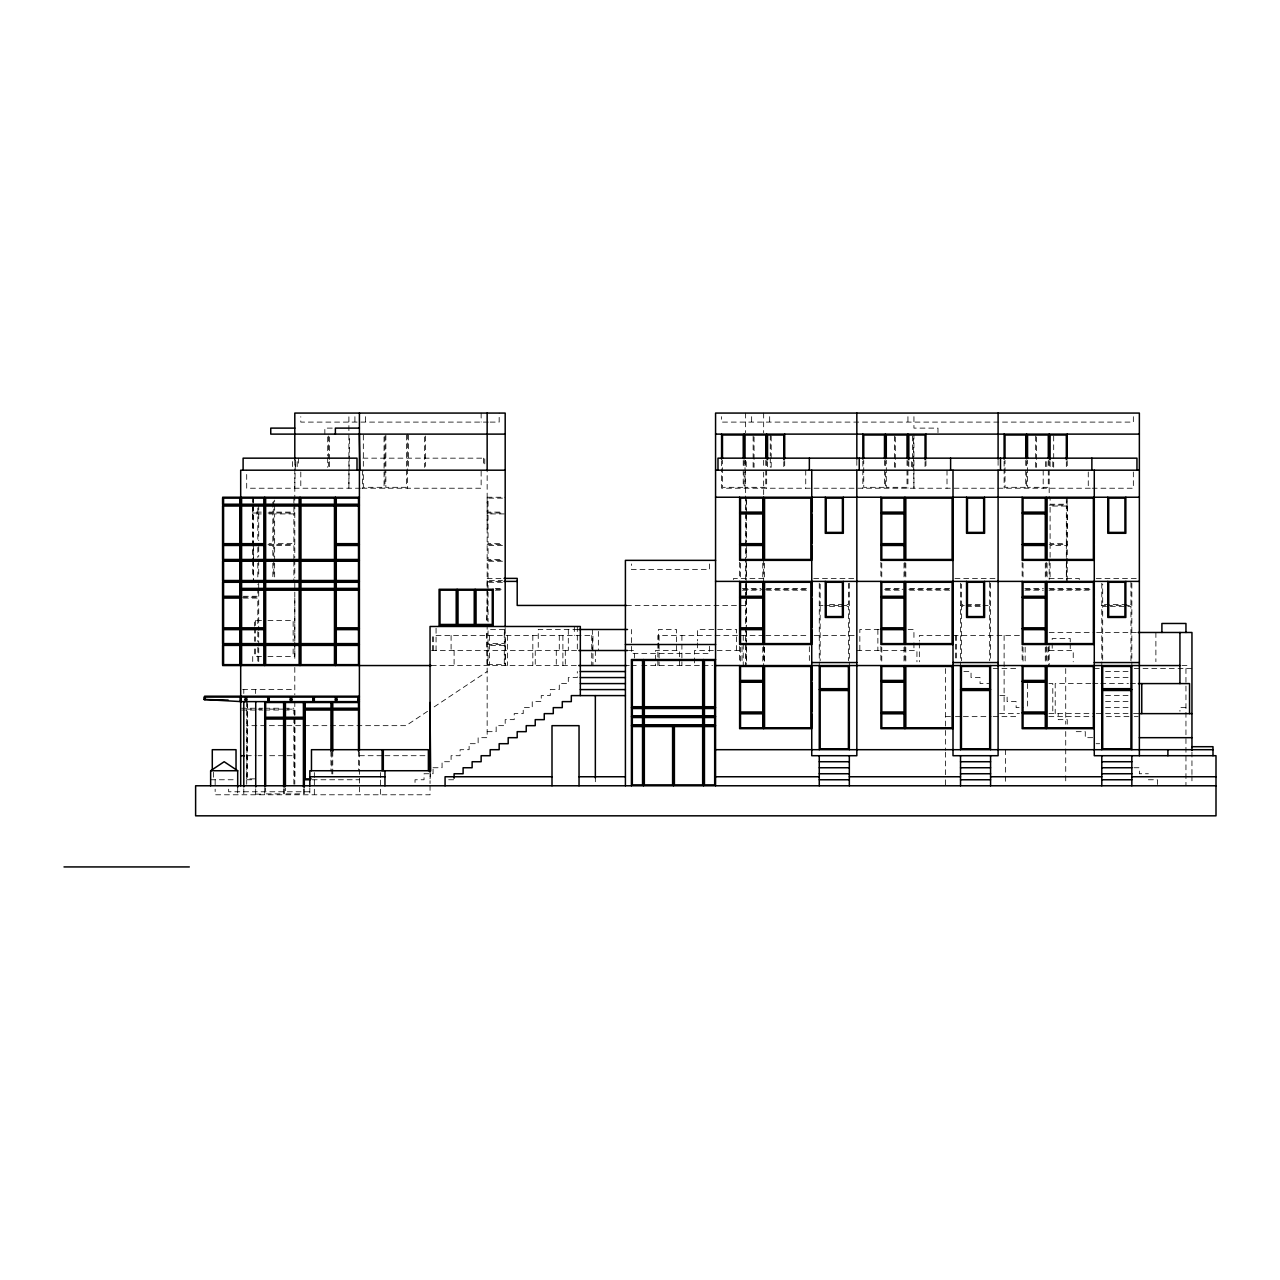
<?xml version="1.0" encoding="UTF-8"?>
<svg xmlns="http://www.w3.org/2000/svg" width="1280" height="1280" viewBox="0 0 1280 1280"><rect width="100%" height="100%" fill="white"/><g stroke="black" fill="none" stroke-linecap="round" stroke-linejoin="round"><path stroke-width="0.75" stroke-dasharray="5 3.75" d="M427.536 711.312L406 725.664L246.672 725.664M434.16 706.896L487.152 671.552M488.352 422.096L300.8 422.096L300.8 416.688M490.16 422.096L499.168 422.096L499.168 413.072M332.256 428.112L324.848 428.112L324.848 434.112M362.928 458.16L484.752 458.16L484.752 466.752M294.8 487.312L295.392 460.208M348.896 487.312L349.488 435.024M913.936 487.312L913.344 435.024M360.432 488.224L246.704 488.224L246.704 470.192M361.936 488.224L481.136 488.224L481.136 470.192M1090.288 488.224L721.584 488.224L721.584 468.896M1092.176 488.224L1133.344 488.224L1133.344 471.984M487.152 497.232L505.184 497.232M487.152 498.144L487.152 532.4M502.48 498.144L488.048 498.144L488.048 512.112L502.48 512.112M1067.232 504.224L1066.624 501.184M1049.184 505.12L1067.232 505.12M1067.232 506.032L1066.624 559.456M252.72 512.112L253.312 498.144M261.312 512.112L253.616 512.112L253.616 498.144M269.008 512.112L272.848 512.112L272.848 500.128M252.72 513.008L260.368 513.008M268.016 513.008L294.8 513.008M487.152 513.008L501.584 513.008M252.72 513.92L253.312 559.456M261.312 513.92L253.616 513.92L253.616 543.664M269.008 513.92L272.848 513.92L272.848 543.664L269.008 543.664M504.288 513.92L488.048 513.92L488.048 543.664L502.48 543.664M268.016 544.576L294.8 544.576M487.152 544.576L501.584 544.576M1049.184 544.576L1067.232 544.576M269.008 545.472L272.848 545.472L272.848 557.456M502.48 545.472L488.048 545.472L488.048 559.456L502.48 559.456M487.152 560.352L501.584 560.352M502.48 561.248L488.048 561.248L488.048 580.496L502.48 580.496M487.152 578.384L505.184 578.384M763.664 578.384L733.6 578.384L733.6 581.392M813.712 578.384L854.88 578.384M954.976 578.384L996.144 578.384M1049.184 578.384L1079.248 578.384L1079.248 581.392M1096.24 578.384L1137.392 578.384M487.152 581.392L505.184 581.392M487.152 582.288L487.152 604.528M502.48 582.288L488.048 582.288L488.048 588.384M495.264 588.384L502.48 588.384M742.368 588.384L760.912 588.384M766.496 588.384L808.928 588.384M885.488 588.384L902.176 588.384M909.68 588.384L950.176 588.384M1024.896 588.384L1043.424 588.384M1049.008 588.384L1091.44 588.384M496.16 589.28L501.584 589.28M743.312 589.28L763.664 589.28M765.584 589.28L807.904 589.28M884.576 589.28L903.072 589.28M908.768 589.28L951.088 589.28M1025.84 589.28L1042.48 589.28M1050.032 589.28L1090.432 589.28M495.264 590.176L502.48 590.176M742.368 590.176L760.912 590.176M766.496 590.176L808.928 590.176M885.488 590.176L902.176 590.176M909.68 590.176L950.176 590.176M1024.896 590.176L1043.424 590.176M1049.008 590.176L1091.44 590.176M243.392 596.272L257.824 596.272L257.824 584.288M242.496 597.168L258.72 597.168M243.392 598.08L257.824 598.08L257.824 627.824M294.8 598.08L294.8 655.632M829.584 604.528L848.416 604.528L848.416 582.288M980.256 604.528L961.424 604.528L961.424 584.144M626.448 605.44L745.632 605.44M819.264 605.44L823.024 605.44M824.896 605.44L839.936 605.44M841.808 605.44L849.328 605.44M960.528 605.44L964.288 605.44M966.16 605.44L981.184 605.44M983.072 605.44L990.576 605.44M1101.792 605.44L1105.552 605.44M1107.424 605.44L1122.448 605.44M1124.336 605.44L1131.84 605.44M487.152 606.336L486.544 621.888M829.584 606.336L848.416 606.336L848.416 660.752M980.256 606.336L961.424 606.336L961.424 660.752M261.504 620.464L254.368 620.464L254.368 626.16M267.936 620.464L293.136 620.464L293.136 641.344M577.888 629.488L538.24 629.488L538.24 650.512M879.168 629.488L859.84 629.488L859.84 650.512M908.144 629.488L913.936 629.488L913.936 640.96M1049.184 632.48L1094.8 632.48M1096.608 632.48L1136.432 632.48M436.064 635.488L592.944 635.488L592.944 665.552M763.808 635.488L657.872 635.488L657.872 665.552M765.792 635.488L809.344 635.488M814.16 635.488L854.432 635.488M1019.408 635.488L919.344 635.488L919.344 641.12M505.184 643.6L504.576 628.736M487.152 644.512L505.184 644.512M505.184 645.408L505.184 664.64M431.552 650.512L578.48 650.512M628.48 650.512L634.416 650.512L634.416 658.032M739.616 650.512L694.528 650.512L694.528 665.552M856.832 650.512L916.944 650.512L916.944 661.792M1049.184 650.512L1073.232 650.512L1073.232 661.792M261.504 656.528L252.72 656.528L252.72 661.936M267.936 656.528L294.8 656.528M487.152 664.64L486.544 629.664M431.296 665.552L580.32 665.552M625.408 665.552L629.328 665.552M631.28 665.552L639.952 665.552M641.888 665.552L712.576 665.552M1181.952 665.552L1187.968 665.552M993.184 668.56L1019.024 668.56M1095.312 668.56L1099.248 668.56M1134.272 668.56L1191.952 668.56M963.84 671.552L971.04 671.552L971.04 677.568L980.064 677.568L980.064 683.584L989.072 683.584M1105.552 671.552L1128.08 671.552M1105.552 677.568L1128.08 677.568M1048.912 683.584L1052.8 683.584L1052.8 713.632M1090.832 683.584L1055.2 683.584L1055.2 713.632M1092.816 683.584L1098.752 683.584M1100.736 683.584L1128.464 683.584M1130.432 683.584L1138.352 683.584M242.624 689.584L294.8 689.584M999.904 695.6L1007.12 695.6L1007.12 701.616L1016.128 701.616L1016.128 707.632L1023.344 707.632M1105.552 695.6L1128.08 695.6M1105.552 701.616L1128.08 701.616M1105.552 707.632L1128.08 707.632M1185.952 707.632L1179.936 707.632L1179.936 711.232M241.6 708.224L262.896 708.224M264.832 708.224L282.272 708.224M284.208 708.224L293.888 708.224M246.496 709.12L256.144 709.12M258.08 709.12L261.952 709.12M269.68 709.12L285.136 709.12M287.072 709.12L294.8 709.12M241.6 710.032L262.896 710.032M264.832 710.032L282.272 710.032M284.208 710.032L293.888 710.032L293.888 715.936M294.8 710.032L294.8 778.864M999.6 713.632L1019.408 713.632M1048.912 713.632L1094.352 713.632M1096.16 713.632L1101.792 713.632M1105.552 713.632L1131.536 713.632M1133.488 713.632L1139.36 713.632M945.504 716.64L953.44 716.64M955.44 716.64L961.392 716.64M963.376 716.64L991.2 716.64M993.184 716.64L1019.008 716.64M1048.816 716.64L1094.496 716.64M1106.432 716.64L1132.256 716.64M1134.24 716.64L1138.208 716.64M487.152 731.664L496.16 731.664L496.16 725.664L505.184 725.664L505.184 719.648L514.208 719.648L514.208 713.632L523.216 713.632L523.216 707.632L532.24 707.632L532.24 701.616L541.248 701.616L541.248 695.6L550.272 695.6L550.272 689.584L559.28 689.584L559.28 683.584L568.304 683.584L568.304 677.568L577.312 677.568L577.312 671.552M1076.24 731.664L1085.264 731.664L1085.264 737.68L1094.272 737.68M1096.08 743.696L1099.68 743.696M246.336 755.712L256.144 755.712M258.08 755.712L261.952 755.712M269.68 755.712L285.136 755.712M287.072 755.712L294.8 755.712M359.408 755.712L382.96 755.712M384.912 755.712L430.048 755.712M433.056 767.744L442.064 767.744L442.064 761.728L451.088 761.728L451.088 755.712L460.096 755.712L460.096 749.696L469.12 749.696L469.12 743.696L478.128 743.696L478.128 737.68L487.152 737.68L487.152 470.192M1133.952 767.744L1139.36 767.744L1139.36 773.744L1148.368 773.744M246.704 778.864L247.312 710.032M254.816 778.864L247.6 778.864L247.6 710.032M430.048 778.864L430.64 772.96M210.64 779.76L236.032 779.76M246.704 779.76L255.728 779.76M312.176 779.76L359.408 779.76M448.672 779.76L454.096 779.76M1148.368 779.76L1157.392 779.76L1157.392 785.776M309.824 791.776L228.672 791.776L228.672 788.768M255.728 794.128L264.736 794.128M1191.952 752L1191.952 774.496M1191.952 775.84L1191.952 783.888M1185.952 668.56L1185.952 785.776M1155.888 632.48L1155.888 661.664M1133.344 416.688L1133.344 422.096L721.584 422.096L721.584 416.688M1131.84 583.248L1131.84 665.552M1130.944 582.288L1130.944 604.528L1102.688 604.528L1102.688 584.144M1130.944 660.752L1130.944 606.336L1102.688 606.336L1102.688 660.752M1101.792 583.248L1101.792 665.552M1088.256 471.984L1088.256 488.224M1070.224 641.936L1070.224 638.496L1052.192 638.496L1052.192 650.512M1070.224 643.648L1070.224 650.512M1067.232 460.688L1067.232 466.384M1067.232 497.232L1067.232 581.392M1067.232 724.16L1067.232 719.648L1058.208 719.648L1058.208 713.632M1066.624 561.248L1066.624 580.496M1066.32 461.664L1066.32 467.376M1066.32 498.144L1066.32 504.224L1050.096 504.224L1050.096 498.144M1066.32 557.456L1066.32 545.472L1050.096 545.472L1050.096 559.456M1066.32 563.184L1066.32 578.56M1065.728 668.56L1065.728 724.176M1065.728 731.472L1065.728 774.128M1065.728 775.84L1065.728 783.824M1053.696 436.016L1053.696 470.192M1052.8 461.664L1052.8 467.376M1050.096 461.664L1050.096 467.376M1050.096 563.184L1050.096 580.496M1049.184 460.688L1049.184 466.384M1049.184 470.192L1049.184 497.232M1049.184 560.352L1049.184 579.472M1049.184 645.824L1049.184 665.552M1048.592 646.848L1048.592 664.64M1048.288 460.416L1048.288 466.272M1048.288 470.192L1048.288 487.312L1027.552 487.312L1027.552 460.208M1047.088 563.184L1047.088 578.56M1047.088 647.328L1047.088 662.72M1046.784 461.6L1046.784 470.192M1046.192 562.272L1046.192 579.472M1046.192 646.416L1046.192 661.728M1045.584 461.6L1045.584 470.192M1045.28 563.184L1045.28 578.56M1045.28 647.328L1045.28 664.64M1043.184 470.192L1043.184 488.224M1036.56 436.928L1036.56 467.376M1035.664 436.016L1035.664 470.192M1027.552 683.584L1027.552 708M1026.656 460.688L1026.656 466.384M1026.656 471.984L1026.656 488.224M1025.744 460.416L1025.744 466.272M1025.744 470.192L1025.744 487.312L1005.008 487.312L1005.008 460.208M1025.152 647.184L1025.152 662.848M1023.04 563.184L1023.04 580.496M1023.04 647.328L1023.04 662.72M1022.144 562.272L1022.144 579.472M1022.144 645.984L1022.144 661.728M1005.616 749.696L1005.616 774.384M1005.616 776.272L1005.616 783.872M1004.112 461.168L1004.112 466.96M1004.112 468.896L1004.112 488.224M1004.112 635.488L1004.112 713.632M998.096 460.336L998.096 466.96M990.576 583.248L990.576 661.664M989.68 582.288L989.68 604.528M989.68 606.336L989.68 660.752M960.528 583.248L960.528 665.552M956.624 635.488L956.624 659.904M955.424 635.488L955.424 659.904M947.008 470.192L947.008 488.224M945.504 668.56L945.504 728.496M945.504 730.464L945.504 750.224M945.504 752.192L945.504 777.872M945.504 779.84L945.504 785.776M937.984 432.624L937.984 428.112L913.936 428.112L913.936 413.072M925.968 460.688L925.968 466.384M925.056 461.664L925.056 467.376M919.344 643.008L919.344 661.792M913.936 434.112L913.936 488.224M913.936 642.864L913.936 650.512M912.432 436.016L912.432 470.192M911.536 461.664L911.536 467.376M908.832 461.664L908.832 467.376M907.936 416.688L907.936 422.096M907.936 460.688L907.936 466.384M907.936 470.192L907.936 488.224M907.024 460.416L907.024 466.272M907.024 470.192L907.024 487.312L886.288 487.312L886.288 460.208M905.824 563.184L905.824 578.56M905.824 647.328L905.824 662.72M904.928 562.272L904.928 579.472M904.928 646.416L904.928 661.728M904.016 563.184L904.016 578.56M904.016 647.328L904.016 664.64M895.312 436.928L895.312 467.376M894.4 436.016L894.4 470.192M885.392 460.688L885.392 466.384M885.392 471.984L885.392 488.224M884.48 460.416L884.48 466.272M884.48 470.192L884.48 487.312L863.744 487.312L863.744 460.208M881.776 563.184L881.776 580.496M881.776 647.328L881.776 662.72M880.88 562.272L880.88 579.472M880.88 646.416L880.88 661.792M877.872 629.488L877.872 650.512M862.848 461.168L862.848 488.224M856.832 460.336L856.832 466.96M849.328 583.248L849.328 665.552M820.16 584.144L820.16 604.528M820.16 606.336L820.16 660.752M819.264 583.248L819.264 665.552M809.344 646.768L809.344 661.792M805.744 470.192L805.744 488.224M784.704 460.688L784.704 466.384M783.792 461.664L783.792 467.376M771.184 436.016L771.184 470.192M770.272 435.024L770.272 455.952M770.272 457.856L770.272 467.376M769.68 416.688L769.68 422.096M767.568 461.664L767.568 467.376M766.672 460.688L766.672 466.384M766.672 470.192L766.672 488.224M765.76 460.416L765.76 466.272M765.76 470.192L765.76 487.312L745.024 487.312L745.024 460.208M764.56 563.184L764.56 578.56M764.56 647.328L764.56 662.72M764.256 647.152L764.256 662.704M763.664 413.072L763.664 432.768M763.664 460.336L763.664 466.24M763.664 472.112L763.664 497.232M763.664 560.352L763.664 581.392M763.664 645.984L763.664 665.552M762.768 563.184L762.768 578.56M762.768 647.328L762.768 664.64M754.048 436.928L754.048 467.376M753.136 436.016L753.136 470.192M751.648 416.688L751.648 422.096M746.528 500.128L746.528 510.112M746.528 513.92L746.528 541.68M746.528 547.472L746.528 557.456M746.528 563.184L746.528 578.56M746.528 583.808L746.528 588.384M746.528 590.176L746.528 597.776M746.528 599.664L746.528 625.968M746.528 631.632L746.528 641.616M746.528 647.328L746.528 662.72M746.224 461.664L746.224 467.376M746.224 498.144L746.224 559.456M746.224 561.248L746.224 580.496M746.224 582.288L746.224 588.384M746.224 590.176L746.224 627.824M746.224 629.632L746.224 643.6M746.224 645.408L746.224 664.64M745.632 413.072L745.632 432.768M745.632 460.336L745.632 467.376M745.632 470.192L745.632 495.296M745.632 496L745.632 665.552M744.128 460.688L744.128 466.384M744.128 471.984L744.128 488.224M743.232 460.416L743.232 466.272M743.232 470.192L743.232 487.312L722.48 487.312L722.48 460.208M743.232 635.488L743.232 665.552M742.016 646.768L742.016 661.792M740.512 563.184L740.512 580.496M740.512 647.328L740.512 662.72M739.616 562.272L739.616 579.472M739.616 646.416L739.616 661.792M736.608 650.512L736.608 629.488L697.536 629.488L697.536 640.96M721.584 460.688L721.584 466.96M709.568 563.952L709.568 569.376L631.424 569.376L631.424 563.952M709.568 646.304L709.568 653.52L631.424 653.52L631.424 629.488M697.536 642.864L697.536 650.512M681.904 635.488L681.904 665.552M679.504 665.552L679.504 650.512L655.456 650.512L655.456 665.552M676.496 650.512L676.496 629.488L658.464 629.488L658.464 650.512M659.072 635.488L659.072 665.552M598.352 631.392L598.352 650.512M595.344 650.512L595.344 661.792M595.344 776.752L595.344 783.968M592.352 629.488L592.352 650.512M591.744 635.488L591.744 665.552M577.312 626.48L577.312 650.512M574.32 626.48L574.32 635.488M568.304 629.488L568.304 650.512M565.296 650.512L565.296 665.552M562.896 635.488L562.896 665.552M559.28 635.488L559.28 650.512M556.272 650.512L556.272 665.552M535.232 650.512L535.232 665.552M532.832 635.488L532.832 665.552M507.584 635.488L507.584 665.552M505.184 628.368L505.184 665.552M489.552 635.488L489.552 665.552M488.048 592.16L488.048 621.888M483.552 458.16L483.552 466.752M481.136 413.072L481.136 422.096M454.096 650.512L454.096 665.552M451.088 635.488L451.088 650.512M436.064 628.272L436.064 650.512M433.648 650.512L433.648 635.488L432.448 635.488L432.448 650.512M433.056 769.232L433.056 773.744L424.032 773.744L424.032 779.76L415.024 779.76L415.024 785.776M430.048 771.904L430.048 783.52M430.048 785.392L430.048 794.784L215.152 794.784L215.152 789.152M425.536 436.016L425.536 466.384M424.64 436.928L424.64 467.376M408.4 435.024L408.4 467.376M407.504 434.112L407.504 466.96M407.504 468.896L407.504 488.224M406.608 435.024L406.608 487.312L385.856 487.312L385.856 470.192M385.856 435.024L385.856 466.272M384.96 436.016L384.96 466.384M384.96 470.192L384.96 488.224M384.064 436.96L384.064 487.312L363.328 487.312L363.328 470.192M380.448 772.592L380.448 778.144M380.448 779.984L380.448 787.392M380.448 789.232L380.448 794.784M365.424 416.688L365.424 422.096M363.328 435.024L363.328 466.272M362.416 470.192L362.416 488.224M359.408 751.856L359.408 794.784M358.512 751.328L358.512 770.992M354.912 416.688L354.912 422.096M348.896 416.832L348.896 432.624M348.896 435.024L348.896 488.224M332.768 751.328L332.768 767.056M332.768 769.024L332.768 774.928M331.856 752.288L331.856 773.872M330.96 751.328L330.96 770.992M329.504 436.928L329.504 459.76M329.504 461.664L329.504 467.376M328.608 436.016L328.608 466.384M327.712 436.928L327.712 455.952M327.712 457.856L327.712 467.376M314.336 772.592L314.336 778.144M314.336 779.984L314.336 787.392M314.336 789.232L314.336 794.784M309.824 787.952L309.824 794.784M304.32 788.768L304.32 794.784M303.408 788.768L303.408 793.888L285.424 793.888L285.424 787.984M300.8 471.984L300.8 488.224M298.4 458.16L298.4 466.752M297.2 461.6L297.2 466.752M295.696 461.664L295.696 467.376M294.8 460.208L294.8 557.568M294.8 559.552L294.8 577.568M294.8 583.344L294.8 661.936M294.8 667.392L294.8 694.752M294.8 701.616L294.8 784.272M293.888 498.144L293.888 512.112L274.656 512.112L274.656 500.128M293.888 559.456L293.888 545.472L274.656 545.472L274.656 559.456M293.888 561.248L293.888 580.496M293.888 717.904L293.888 784.864M293.136 648.944L293.136 656.528M292.384 461.6L292.384 466.752M284.528 788.768L284.528 794.784M283.616 788.768L283.616 793.888L265.648 793.888L265.648 787.984M274.656 563.184L274.656 580.496M273.76 501.184L273.76 507.104M273.76 509.072L273.76 556.4M273.76 560.352L273.76 577.568M272.848 563.184L272.848 576.64M264.736 788.224L264.736 794.784M258.72 505.072L258.72 540.624M258.72 546.544L258.72 556.4M258.72 560.352L258.72 577.568M258.72 583.344L258.72 589.28M258.72 591.184L258.72 630.32M258.72 632.272L258.72 645.984M258.72 647.936L258.72 661.728M257.824 508.016L257.824 541.696M257.824 547.472L257.824 557.456M257.824 563.184L257.824 580.496M257.824 631.632L257.824 641.616M257.824 647.328L257.824 664.64M255.632 689.584L255.632 693.52M255.728 788.736L255.632 794.784M255.568 620.464L255.568 626.16M255.568 628.064L255.568 641.344M255.568 648.944L255.568 656.528M254.368 628.064L254.368 641.344M254.368 648.944L254.368 656.528M253.616 545.472L253.616 559.456M253.616 561.248L253.616 580.496M253.312 561.248L253.312 580.496M252.72 497.232L252.72 559.456M252.72 560.352L252.72 577.568M247.6 704.416L247.6 708.224M247.312 702.512L247.312 708.224M246.704 701.616L246.704 784.272M243.792 689.584L243.792 693.52M243.792 788.832L243.792 794.784M237.696 787.952L237.696 794.784M215.152 779.76L215.152 787.28M213.488 772.24L213.488 779.76M1066.32 506.032L1050.096 506.032L1050.096 543.664L1066.32 543.664L1066.32 506.032M293.888 513.92L274.656 513.92L274.656 543.664L293.888 543.664L293.888 513.92M504.288 629.632L488.048 629.632L488.048 643.6L504.288 643.6L504.288 629.632M504.288 645.408L488.048 645.408L488.048 664.64L504.288 664.64L504.288 645.408"/><path stroke-width="1.5" d="M210.64 785.776L210.64 770.736L224.16 761.728L237.696 770.736L237.696 787.28M294.8 428.112L270.752 428.112L270.752 434.112L505.184 434.112M359.408 428.112L335.376 428.112L335.376 434.112M715.568 434.112L1139.36 434.112M359.408 435.024L360.016 470.192M505.184 470.192L240.688 470.192L240.688 785.776M715.568 470.192L1139.36 470.192M359.408 497.232L222.656 497.232L222.656 665.552L431.296 665.552M715.568 497.232L1139.36 497.232M222.656 498.144L222.656 504.224M240.688 498.144L240.688 504.224M811.744 498.144L811.744 512.112M953.008 498.144L953.008 512.112M1094.272 498.144L1094.272 512.112M222.656 505.12L359.408 505.12M222.656 506.032L222.656 559.456M240.688 506.032L240.688 543.664M739.616 513.008L763.664 513.008M880.88 513.008L904.928 513.008M1022.144 513.008L1046.192 513.008M811.744 513.92L811.744 543.664M953.008 513.92L953.008 543.664M1094.272 513.92L1094.272 543.664M222.656 544.576L264.736 544.576M335.376 544.576L359.408 544.576M739.616 544.576L763.664 544.576M880.88 544.576L904.928 544.576M1022.144 544.576L1046.192 544.576M240.688 545.472L240.688 559.456M811.744 545.472L811.744 559.456M953.008 545.472L953.008 559.456M1094.272 545.472L1094.272 559.456M222.656 560.352L359.408 560.352M715.568 560.352L625.408 560.352L625.408 785.776M811.744 560.352L739.616 560.352L739.616 497.232M953.008 560.352L880.88 560.352L880.88 497.232M1094.272 560.352L1022.144 560.352L1022.144 497.232M222.656 561.248L222.656 580.496M240.688 561.248L240.688 580.496M504.064 578.384L517.2 578.384L517.2 605.44L626.448 605.44M222.656 581.392L359.408 581.392M504.064 581.392L517.2 581.392M715.568 581.392L1139.36 581.392M222.656 582.288L222.656 643.6M240.688 582.288L240.688 588.384M811.744 582.288L811.744 596.272M953.008 582.288L953.008 596.272M1094.272 582.288L1094.272 596.272M240.688 589.28L359.408 589.28M240.688 590.176L240.688 627.824M222.656 597.168L240.688 597.168M739.616 597.168L763.664 597.168M880.88 597.168L904.928 597.168M1022.144 597.168L1046.192 597.168M811.744 598.08L811.744 627.824M953.008 598.08L953.008 627.824M1094.272 598.08L1094.272 627.824M222.656 628.736L264.736 628.736M335.376 628.736L359.408 628.736M739.616 628.736L763.664 628.736M880.88 628.736L904.928 628.736M1022.144 628.736L1046.192 628.736M240.688 629.632L240.688 643.6M578.816 629.488L627.536 629.488M811.744 629.632L811.744 643.6M953.008 629.632L953.008 643.6M1094.272 629.632L1094.272 643.6M1138.112 632.48L1191.952 632.48L1191.952 750.304M222.656 644.512L359.408 644.512M625.408 644.512L715.568 644.512M811.744 644.512L739.616 644.512L739.616 581.392M953.008 644.512L880.88 644.512L880.88 581.392M1094.272 644.512L1022.144 644.512L1022.144 581.392M222.656 645.408L222.656 664.64M240.688 645.408L240.688 664.64M578.88 650.512L627.456 650.512M715.568 659.536L631.424 659.536L631.424 785.776M811.744 662.544L856.832 662.544M953.008 662.544L998.096 662.544M1094.272 662.544L1139.36 662.544M578.704 665.552L626.496 665.552M715.568 665.552L1180 665.552M811.744 666.448L811.744 680.432M953.008 666.448L953.008 680.432M1094.272 666.448L1094.272 680.432M580.32 671.552L625.408 671.552M580.32 677.568L625.408 677.568M739.616 681.328L763.664 681.328M880.88 681.328L904.928 681.328M1022.144 681.328L1046.192 681.328M811.744 682.224L811.744 711.984M953.008 682.224L953.008 711.984M1094.272 682.224L1094.272 711.984M580.32 683.584L625.408 683.584M1138.352 683.584L1189.552 683.584L1189.552 713.632M580.32 689.584L625.408 689.584M819.264 689.584L849.328 689.584M960.528 689.584L990.576 689.584M1101.792 689.584L1131.84 689.584M625.408 695.6L571.312 695.6L571.312 701.616L562.288 701.616L562.288 707.632L553.28 707.632L553.28 713.632L544.256 713.632L544.256 719.648L535.232 719.648L535.232 725.664L526.224 725.664L526.224 731.664L517.2 731.664L517.2 737.68L508.192 737.68L508.192 743.696L499.168 743.696L499.168 749.696L490.16 749.696L490.16 755.712L481.136 755.712L481.136 761.728L472.128 761.728L472.128 767.744L463.104 767.744L463.104 773.744L454.096 773.744L454.096 778.256M359.408 696.208L204.624 696.208L204.624 699.504L228.144 700.064M359.408 697.104L204.096 697.104L204.096 699.504L241.232 701.616L241.232 697.104M204.096 699.504L205.152 699.504L205.152 697.104M245.2 699.504L246.704 699.504M267.744 699.504L269.248 699.504M290.288 699.504L291.792 699.504M312.832 699.504L314.336 699.504M335.376 699.504L336.88 699.504M357.904 699.504L359.408 699.504M359.408 701.616L240.16 701.616L240.16 697.104M430.048 702.512L430.048 708.224M631.424 707.632L715.568 707.632M304.32 709.12L359.408 709.12M430.048 710.032L430.64 770.992M739.616 712.88L763.664 712.88M880.88 712.88L904.928 712.88M1022.144 712.88L1046.192 712.88M1139.36 713.632L1191.952 713.632M811.744 713.792L811.744 727.76M953.008 713.792L953.008 727.76M1094.272 713.792L1094.272 727.76M631.424 716.64L715.568 716.64M264.736 718.144L304.32 718.144M631.424 725.664L715.568 725.664M811.744 728.672L739.616 728.672L739.616 665.552M953.008 728.672L880.88 728.672L880.88 665.552M1094.272 728.672L1022.144 728.672L1022.144 665.552M1139.36 737.68L1191.952 737.68M1191.952 746.704L1212.992 746.704L1212.992 755.712M715.568 749.696L1212.992 749.696M240.688 755.712L244.448 755.712M819.264 761.728L849.328 761.728M960.528 761.728L990.576 761.728M1101.792 761.728L1131.84 761.728M819.264 767.744L849.328 767.744M960.528 767.744L990.576 767.744M1101.792 767.744L1131.84 767.744M210.64 770.736L237.696 770.736M430.048 770.736L309.824 770.736L309.824 786.048M819.264 773.744L849.328 773.744M960.528 773.744L990.576 773.744M1101.792 773.744L1131.84 773.744M309.824 776.752L384.96 776.752M552 776.752L445.072 776.752L445.072 785.776M579.04 776.752L625.408 776.752M715.568 776.752L819.264 776.752M849.328 776.752L960.528 776.752M990.576 776.752L1101.792 776.752M1131.84 776.752L1216 776.752M311.152 778.864L305.216 778.864L305.216 710.032L330.96 710.032L330.96 751.328M304.32 779.76L310.224 779.76M819.264 779.76L849.328 779.76M960.528 779.76L990.576 779.76M1101.792 779.76L1131.84 779.76M1216 785.776L195.616 785.776L195.616 815.824L1216 815.824L1216 755.712L1094.272 755.712L1094.272 470.192M64 866.928L189.328 866.928M1185.952 632.48L1185.952 623.472L1161.904 623.472L1161.904 632.48M1179.936 632.48L1179.936 683.584M1167.904 749.696L1167.904 755.712M1141.76 683.584L1141.76 713.632M1139.36 755.712L1139.36 413.072L715.568 413.072L715.568 785.776M1136.96 470.192L1136.96 458.16L717.984 458.16L717.984 470.192M1131.84 665.552L1131.84 749.696M1131.84 755.712L1131.84 785.776M1125.84 497.232L1125.84 533.296L1107.792 533.296L1107.792 497.232M1125.84 581.392L1125.84 617.456L1107.792 617.456L1107.792 581.392M1101.792 665.552L1101.792 749.696M1101.792 755.712L1101.792 785.776M1091.872 458.16L1091.872 470.192M1067.232 434.112L1067.232 458.8M1066.32 459.76L1066.32 435.024L1050.096 435.024L1050.096 459.76M1049.184 434.112L1049.184 458.8M1048.288 458.464L1048.288 435.024L1027.552 435.024L1027.552 458.256M1046.192 497.232L1046.192 560.352M1046.192 581.392L1046.192 644.512M1046.192 665.552L1046.192 728.672M1026.656 434.112L1026.656 458.8M1025.744 458.464L1025.744 435.024L1005.008 435.024L1005.008 458.256M1004.112 434.112L1004.112 459.232M1000.496 458.16L1000.496 470.192M998.096 413.072L998.096 459.232M998.096 470.192L998.096 755.712L953.008 755.712L953.008 470.192M990.576 665.552L990.576 749.696M990.576 755.712L990.576 785.776M984.576 497.232L984.576 533.296L966.544 533.296L966.544 497.232M984.576 581.392L984.576 617.456L966.544 617.456L966.544 581.392M960.528 665.552L960.528 749.696M960.528 755.712L960.528 785.776M950.608 458.16L950.608 470.192M925.968 434.112L925.968 458.8M925.056 459.76L925.056 435.024L908.832 435.024L908.832 459.76M907.936 434.112L907.936 458.8M907.024 458.464L907.024 435.024L886.288 435.024L886.288 458.256M904.928 497.232L904.928 560.352M904.928 581.392L904.928 644.512M904.928 665.552L904.928 728.672M885.392 434.112L885.392 458.8M884.48 458.464L884.48 435.024L863.744 435.024L863.744 458.256M862.848 434.112L862.848 459.232M859.232 458.16L859.232 470.192M856.832 413.072L856.832 459.232M856.832 470.192L856.832 755.712L811.744 755.712L811.744 470.192M849.328 665.552L849.328 749.696M849.328 755.712L849.328 785.776M843.312 497.232L843.312 533.296L825.28 533.296L825.28 497.232M843.312 581.392L843.312 617.456L825.28 617.456L825.28 581.392M819.264 665.552L819.264 749.696M819.264 755.712L819.264 785.776M809.344 458.16L809.344 470.192M784.704 434.112L784.704 458.8M783.792 459.76L783.792 435.024L767.568 435.024L767.568 459.76M766.672 434.112L766.672 458.8M765.76 458.464L765.76 435.024L745.024 435.024L745.024 458.256M763.664 497.232L763.664 560.352M763.664 581.392L763.664 644.512M763.664 665.552L763.664 728.672M744.128 434.112L744.128 458.8M743.232 458.464L743.232 435.024L722.48 435.024L722.48 458.256M721.584 434.112L721.584 459.232M703.552 659.536L703.552 785.776M673.488 725.664L673.488 785.776M643.44 659.536L643.44 785.776M595.344 695.6L595.344 777.936M580.32 695.6L580.32 626.48L430.048 626.48L430.048 771.904M579.04 785.776L579.04 725.664L552 725.664L552 785.776M505.184 626.8L505.184 413.072L294.8 413.072L294.8 459.76M487.152 413.072L487.152 470.192M475.152 589.28L475.152 625.344M457.12 589.28L457.12 625.344M428.384 770.736L428.384 749.696L311.472 749.696L311.472 770.736M384.96 770.736L384.96 785.776M383.312 749.696L383.312 770.736M382.112 749.696L382.112 770.736M359.408 413.072L359.408 750.336M358.512 751.328L358.512 710.032L332.768 710.032L332.768 751.328M357.904 697.104L357.904 701.616M357.008 470.192L357.008 458.16L243.104 458.16L243.104 470.192M336.88 697.104L336.88 701.616M335.376 497.232L335.376 665.552M335.376 697.104L335.376 701.616M331.856 701.616L331.856 750.336M314.336 697.104L314.336 701.616M312.832 697.104L312.832 701.616M304.32 701.616L304.32 787.28M303.408 786.784L303.408 719.04L285.424 719.04L285.424 786M300.048 497.232L300.048 665.552M291.792 697.104L291.792 701.616M290.288 697.104L290.288 701.616M284.528 701.616L284.528 786.928M283.616 786.784L283.616 719.04L265.648 719.04L265.648 786M269.248 697.104L269.248 701.616M267.744 697.104L267.744 701.616M264.736 497.232L264.736 665.552M264.736 701.616L264.736 786.928M255.728 701.616L255.728 786.944M246.704 697.104L246.704 701.616M245.2 697.104L245.2 701.616M243.792 701.616L243.792 786.864M236.032 770.368L236.032 749.696L212.288 749.696L212.288 770.368M239.792 498.144L223.568 498.144L223.568 504.224L239.792 504.224L239.792 498.144M263.84 498.144L241.6 498.144L241.6 504.224L263.84 504.224L263.84 498.144M299.152 498.144L265.648 498.144L265.648 504.224L299.152 504.224L299.152 498.144M334.464 498.144L300.96 498.144L300.96 504.224L334.464 504.224L334.464 498.144M358.512 498.144L336.272 498.144L336.272 504.224L358.512 504.224L358.512 498.144M762.768 498.144L740.512 498.144L740.512 512.112L762.768 512.112L762.768 498.144M810.848 498.144L764.56 498.144L764.56 559.456L810.848 559.456L810.848 498.144M842.416 498.144L826.176 498.144L826.176 532.4L842.416 532.4L842.416 498.144M904.016 498.144L881.776 498.144L881.776 512.112L904.016 512.112L904.016 498.144M952.112 498.144L905.824 498.144L905.824 559.456L952.112 559.456L952.112 498.144M983.664 498.144L967.44 498.144L967.44 532.4L983.664 532.4L983.664 498.144M1045.28 498.144L1023.04 498.144L1023.04 512.112L1045.28 512.112L1045.28 498.144M1093.376 498.144L1047.088 498.144L1047.088 559.456L1093.376 559.456L1093.376 498.144M1124.928 498.144L1108.704 498.144L1108.704 532.4L1124.928 532.4L1124.928 498.144M239.792 506.032L223.568 506.032L223.568 543.664L239.792 543.664L239.792 506.032M263.84 506.032L241.6 506.032L241.6 543.664L263.84 543.664L263.84 506.032M299.152 506.032L265.648 506.032L265.648 559.456L299.152 559.456L299.152 506.032M334.464 506.032L300.96 506.032L300.96 559.456L334.464 559.456L334.464 506.032M358.512 506.032L336.272 506.032L336.272 543.664L358.512 543.664L358.512 506.032M762.768 513.92L740.512 513.92L740.512 543.664L762.768 543.664L762.768 513.92M904.016 513.92L881.776 513.92L881.776 543.664L904.016 543.664L904.016 513.92M1045.28 513.92L1023.04 513.92L1023.04 543.664L1045.28 543.664L1045.28 513.92M239.792 545.472L223.568 545.472L223.568 559.456L239.792 559.456L239.792 545.472M263.84 545.472L241.6 545.472L241.6 559.456L263.84 559.456L263.84 545.472M358.512 545.472L336.272 545.472L336.272 559.456L358.512 559.456L358.512 545.472M762.768 545.472L740.512 545.472L740.512 559.456L762.768 559.456L762.768 545.472M904.016 545.472L881.776 545.472L881.776 559.456L904.016 559.456L904.016 545.472M1045.28 545.472L1023.04 545.472L1023.04 559.456L1045.28 559.456L1045.28 545.472M239.792 561.248L223.568 561.248L223.568 580.496L239.792 580.496L239.792 561.248M263.84 561.248L241.6 561.248L241.6 580.496L263.84 580.496L263.84 561.248M299.152 561.248L265.648 561.248L265.648 580.496L299.152 580.496L299.152 561.248M334.464 561.248L300.96 561.248L300.96 580.496L334.464 580.496L334.464 561.248M358.512 561.248L336.272 561.248L336.272 580.496L358.512 580.496L358.512 561.248M239.792 582.288L223.568 582.288L223.568 596.272L239.792 596.272L239.792 582.288M263.84 582.288L241.6 582.288L241.6 588.384L263.84 588.384L263.84 582.288M299.152 582.288L265.648 582.288L265.648 588.384L299.152 588.384L299.152 582.288M334.464 582.288L300.96 582.288L300.96 588.384L334.464 588.384L334.464 582.288M358.512 582.288L336.272 582.288L336.272 588.384L358.512 588.384L358.512 582.288M762.768 582.288L740.512 582.288L740.512 596.272L762.768 596.272L762.768 582.288M810.848 582.288L764.56 582.288L764.56 643.6L810.848 643.6L810.848 582.288M842.416 582.288L826.176 582.288L826.176 616.56L842.416 616.56L842.416 582.288M904.016 582.288L881.776 582.288L881.776 596.272L904.016 596.272L904.016 582.288M952.112 582.288L905.824 582.288L905.824 643.6L952.112 643.6L952.112 582.288M983.664 582.288L967.44 582.288L967.44 616.56L983.664 616.56L983.664 582.288M1045.28 582.288L1023.04 582.288L1023.04 596.272L1045.28 596.272L1045.28 582.288M1093.376 582.288L1047.088 582.288L1047.088 643.6L1093.376 643.6L1093.376 582.288M1124.928 582.288L1108.704 582.288L1108.704 616.56L1124.928 616.56L1124.928 582.288M493.184 589.28L439.088 589.28L439.088 625.344L493.184 625.344L493.184 589.28M263.84 590.176L241.6 590.176L241.6 627.824L263.84 627.824L263.84 590.176M299.152 590.176L265.648 590.176L265.648 643.6L299.152 643.6L299.152 590.176M334.464 590.176L300.96 590.176L300.96 643.6L334.464 643.6L334.464 590.176M358.512 590.176L336.272 590.176L336.272 627.824L358.512 627.824L358.512 590.176M456.208 590.176L439.984 590.176L439.984 624.448L456.208 624.448L456.208 590.176M474.24 590.176L458.016 590.176L458.016 624.448L474.24 624.448L474.24 590.176M492.272 590.176L476.048 590.176L476.048 624.448L492.272 624.448L492.272 590.176M239.792 598.08L223.568 598.08L223.568 627.824L239.792 627.824L239.792 598.08M762.768 598.08L740.512 598.08L740.512 627.824L762.768 627.824L762.768 598.08M904.016 598.08L881.776 598.08L881.776 627.824L904.016 627.824L904.016 598.08M1045.28 598.08L1023.04 598.08L1023.04 627.824L1045.28 627.824L1045.28 598.08M239.792 629.632L223.568 629.632L223.568 643.6L239.792 643.6L239.792 629.632M263.84 629.632L241.6 629.632L241.6 643.6L263.84 643.6L263.84 629.632M358.512 629.632L336.272 629.632L336.272 643.6L358.512 643.6L358.512 629.632M762.768 629.632L740.512 629.632L740.512 643.6L762.768 643.6L762.768 629.632M904.016 629.632L881.776 629.632L881.776 643.6L904.016 643.6L904.016 629.632M1045.28 629.632L1023.04 629.632L1023.04 643.6L1045.28 643.6L1045.28 629.632M239.792 645.408L223.568 645.408L223.568 664.64L239.792 664.64L239.792 645.408M263.84 645.408L241.6 645.408L241.6 664.64L263.84 664.64L263.84 645.408M299.152 645.408L265.648 645.408L265.648 664.64L299.152 664.64L299.152 645.408M334.464 645.408L300.96 645.408L300.96 664.64L334.464 664.64L334.464 645.408M358.512 645.408L336.272 645.408L336.272 664.64L358.512 664.64L358.512 645.408M642.544 660.432L632.32 660.432L632.32 706.72L642.544 706.72L642.544 660.432M702.656 660.432L644.336 660.432L644.336 706.72L702.656 706.72L702.656 660.432M714.672 660.432L704.448 660.432L704.448 706.72L714.672 706.72L714.672 660.432M762.768 666.448L740.512 666.448L740.512 680.432L762.768 680.432L762.768 666.448M810.848 666.448L764.56 666.448L764.56 727.76L810.848 727.76L810.848 666.448M848.416 666.448L820.16 666.448L820.16 688.688L848.416 688.688L848.416 666.448M904.016 666.448L881.776 666.448L881.776 680.432L904.016 680.432L904.016 666.448M952.112 666.448L905.824 666.448L905.824 727.76L952.112 727.76L952.112 666.448M989.68 666.448L961.424 666.448L961.424 688.688L989.68 688.688L989.68 666.448M1045.28 666.448L1023.04 666.448L1023.04 680.432L1045.28 680.432L1045.28 666.448M1093.376 666.448L1047.088 666.448L1047.088 727.76L1093.376 727.76L1093.376 666.448M1130.944 666.448L1102.688 666.448L1102.688 688.688L1130.944 688.688L1130.944 666.448M762.768 682.224L740.512 682.224L740.512 711.984L762.768 711.984L762.768 682.224M904.016 682.224L881.776 682.224L881.776 711.984L904.016 711.984L904.016 682.224M1045.28 682.224L1023.04 682.224L1023.04 711.984L1045.28 711.984L1045.28 682.224M848.416 690.496L820.16 690.496L820.16 748.8L848.416 748.8L848.416 690.496M989.68 690.496L961.424 690.496L961.424 748.8L989.68 748.8L989.68 690.496M1130.944 690.496L1102.688 690.496L1102.688 748.8L1130.944 748.8L1130.944 690.496M283.616 702.512L265.648 702.512L265.648 717.248L283.616 717.248L283.616 702.512M303.408 702.512L285.424 702.512L285.424 717.248L303.408 717.248L303.408 702.512M330.96 702.512L305.216 702.512L305.216 708.224L330.96 708.224L330.96 702.512M358.512 702.512L332.768 702.512L332.768 708.224L358.512 708.224L358.512 702.512M642.544 708.528L632.32 708.528L632.32 715.744L642.544 715.744L642.544 708.528M702.656 708.528L644.336 708.528L644.336 715.744L702.656 715.744L702.656 708.528M714.672 708.528L704.448 708.528L704.448 715.744L714.672 715.744L714.672 708.528M762.768 713.792L740.512 713.792L740.512 727.76L762.768 727.76L762.768 713.792M904.016 713.792L881.776 713.792L881.776 727.76L904.016 727.76L904.016 713.792M1045.28 713.792L1023.04 713.792L1023.04 727.76L1045.28 727.76L1045.28 713.792M642.544 717.536L632.32 717.536L632.32 724.752L642.544 724.752L642.544 717.536M702.656 717.536L644.336 717.536L644.336 724.752L702.656 724.752L702.656 717.536M714.672 717.536L704.448 717.536L704.448 724.752L714.672 724.752L714.672 717.536M642.544 726.56L632.32 726.56L632.32 784.864L642.544 784.864L642.544 726.56M672.592 726.56L644.336 726.56L644.336 784.864L672.592 784.864L672.592 726.56M702.656 726.56L674.4 726.56L674.4 784.864L702.656 784.864L702.656 726.56M714.672 726.56L704.448 726.56L704.448 784.864L714.672 784.864L714.672 726.56"/></g></svg>
